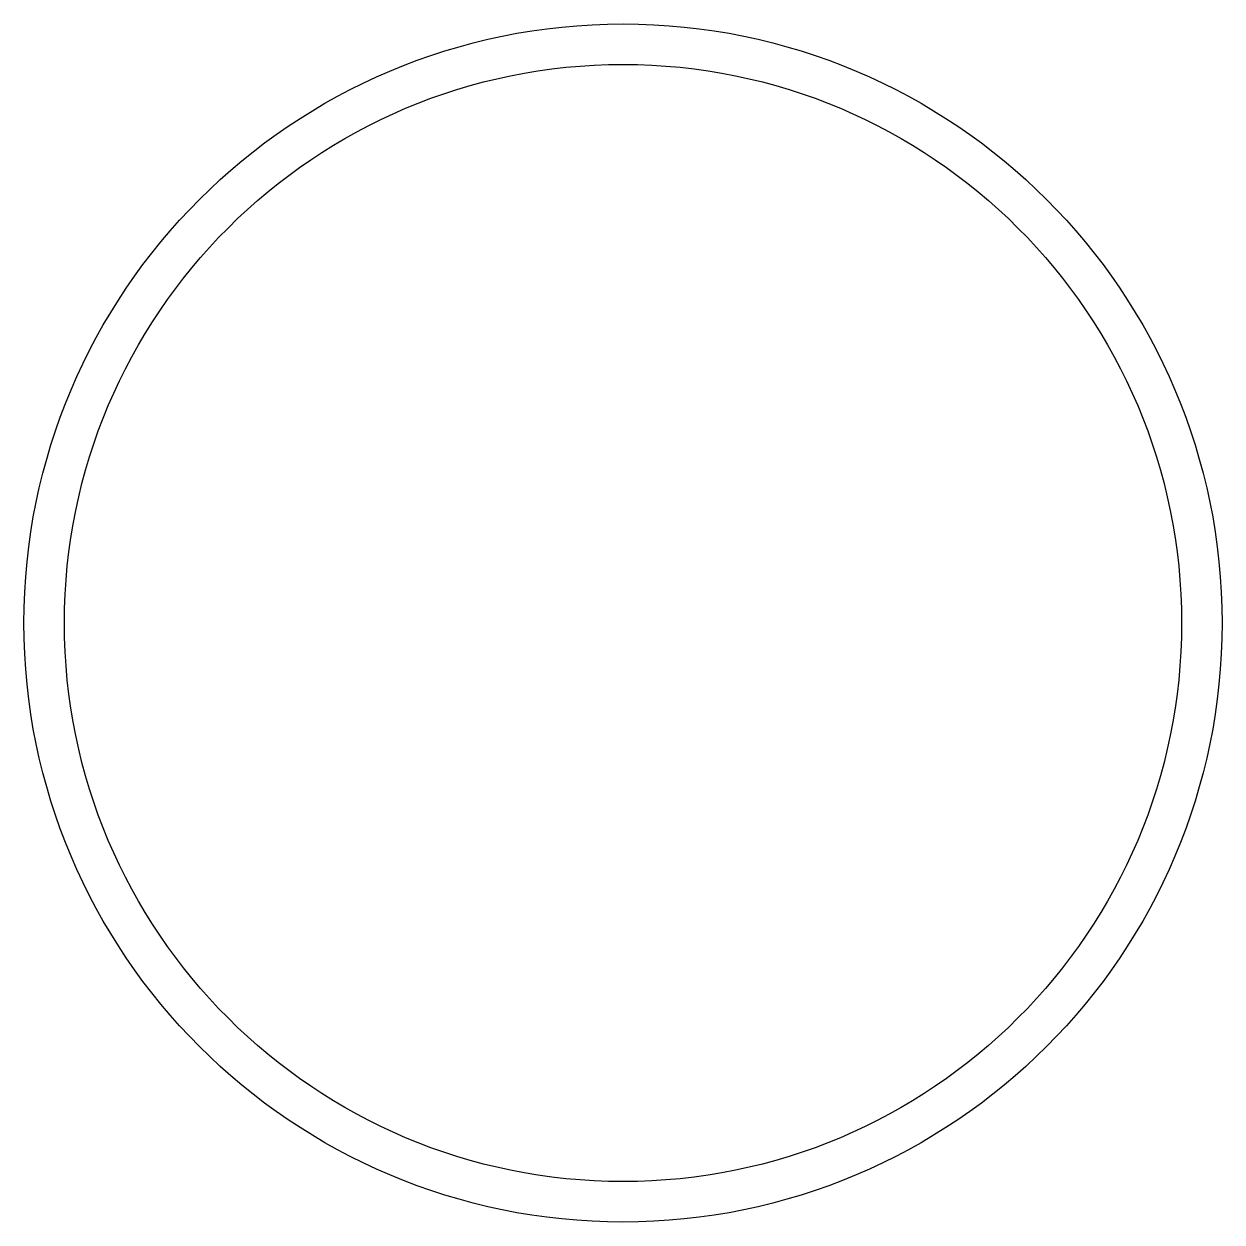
# Model space of a CAD drawing. Header units: millimetres. Extents: x -44.5 to 44.5, y -44.5 to 44.5.
import ezdxf

# ---------------------------------------------------------------- set-up
doc = ezdxf.new("R2010")
doc.units = ezdxf.units.MM

msp = doc.modelspace()

# ---------------------------------------------------------------- linework, layer by layer
for p, q in [((44.45, 0), (44.45, 0, 520)), ((44.45, 0), (44.45, 0, 520)), ((41.45, 0), (41.45, 0, 520)), ((41.45, 0), (41.45, 0, 520))]:
    msp.add_line(p, q)
for centre, radius in [((0, 0), 44.45), ((0, 0, 520), 44.45), ((0, 0), 44.45), ((0, 0, 520), 44.45), ((0, 0, 520), 41.45), ((0, 0), 41.45), ((0, 0), 41.45), ((0, 0, 520), 41.45)]:
    msp.add_circle(centre, radius)

doc.saveas('drawing.dxf')
